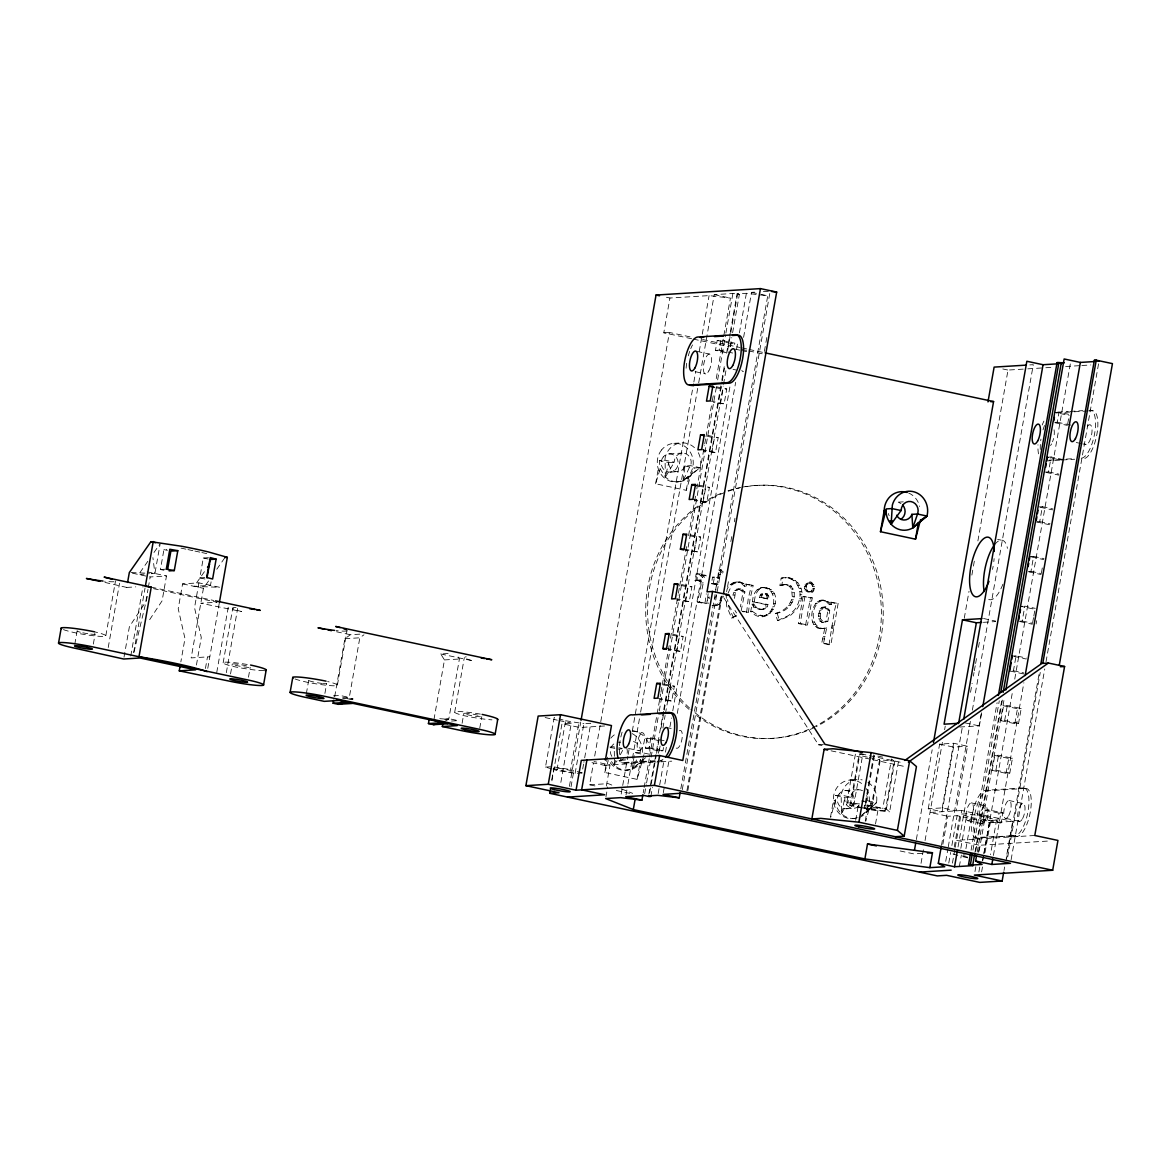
<?xml version="1.0" encoding="UTF-8"?>
<svg xmlns="http://www.w3.org/2000/svg" width="1171" height="1171" viewBox="0 0 1171 1171"><rect width="100%" height="100%" fill="white"/><g stroke="black" fill="none" stroke-linecap="round" stroke-linejoin="round"><path stroke-width="0.75" stroke-dasharray="5 3.75" d="M804.301 588.398C813.303 567.628 820.681 604.309 804.301 588.398L806.16 588.281L807.975 591.253L811.181 591.941M806.16 588.281L806.775 584.841L809.483 582.88M792.313 596.771L791.494 589.086L789.386 586.261L786.151 584.783L779.93 585.31L781.189 578.167C793.338 574.2 804.77 586.29 801.476 598.205A25.206 23.435 86.5 0 1 796.47 609.652L790.498 615.404L779.388 620.425L777.529 620.542L775.319 613.414C783.472 611.613 790.879 605.231 792.313 596.771L794.187 596.654L794.348 592.643L791.245 586.144L788.01 584.666L783.106 584.68M765.761 615.653L763.902 615.77C776.754 612.667 777.646 588.032 762.863 587.652C788.771 587.886 770.635 631.535 750.743 611.628L751.943 604.148L753.802 604.031C756.422 609.535 766.683 612.374 767.956 604.499L752.602 601.733C752.411 594.883 756.744 586.349 764.736 587.535M767.122 599.142L766.756 595.424L764.078 593.434L760.843 594.224L759.423 597.503L768.981 599.025L767.591 594.034L762.262 593.419M683.074 480.857L684.947 465.999L690.539 465.663L699.877 467.653L683.074 480.857L691.066 463.965A9.119 8.475 86.5 0 0 684.303 453.25A9.119 8.475 86.5 0 0 674.379 460.423L674.291 462.194L664.952 460.203L659.361 460.554L660.151 468.766L665.391 477.08A19.351 17.989 86.5 0 0 683.074 480.857L687.26 478.617L699.877 467.653L700.404 465.956A19.351 17.989 86.5 0 0 697.594 451.435M668.7 462.545L674.291 462.194L665.391 477.08L668.7 462.545L659.361 460.554M862.5 790.674A9.119 8.475 86.5 0 0 850.483 797.085L841.144 795.094L835.552 795.431L835.289 800.481L830.81 817.138M734.495 598.381L735.447 592.409L738.491 588.984L734.744 590.506L732.856 595.161L734.715 595.044M726.137 593.346L726.664 606.241L731.67 618.112L739.399 614.453M818.324 616.195L820.154 608.847L821.94 607.339L825.95 607.002L829.741 610.501L827.824 621.406L821.954 622.591L818.617 618.874L818.324 616.195L820.183 616.078L821.047 610.677L823.798 607.222L821.94 607.339M711.412 583.685L718.438 584.285L711.412 583.685L712.554 577.157L717.721 578.254L718.716 569.896L720.589 569.779L724.527 573M717.823 577.698L719.682 577.581L720.589 569.779M754.461 601.616C754.651 596.185 756.686 589.262 762.584 587.725L760.726 587.842M777.529 620.542L788.639 615.522L794.611 609.769A25.206 23.435 86.5 0 0 799.603 598.322C801.989 588.793 795.285 577.362 784.731 577.801L786.59 577.684M803.101 596.449L798.315 623.558L805.604 625.109L807.478 625.007L812.25 597.883L803.101 596.449L812.25 597.883M804.96 596.332L800.188 623.44L798.315 623.558M805.604 625.109L810.391 598M694.959 580.684L696.818 580.582L698.004 573.863L696.145 573.98L694.959 580.684L697.901 580.231L701.4 582.968L697.609 602.099L704.898 603.65L706.274 593.829M704.898 603.65L706.772 603.533L708.148 593.712M746.586 612.535L748.181 599.069L751.372 585.427L753.231 585.31L750.055 598.952L748.459 612.418L742.209 611.599M828.995 644.87L834.557 610.281L836.284 603.519L838.143 603.402L830.854 644.753L821.705 643.318L824.823 627.993L826.682 627.876L823.564 643.201L821.705 643.318M645.572 757.696L632.238 769.157L634.623 752.616L640.23 752.265L649.568 754.256A19.351 17.989 86.5 0 0 632.106 731.158M761.296 615.99L763.155 615.873L756.29 614.058L752.602 611.511L753.802 604.031M741.155 610.867L744.917 591.911L740.804 588.867L738.945 588.984L743.058 592.028L740.409 606.9M74.783 644.255L77.11 630.993M93.343 644.094L95.085 634.14M105.858 635.604L115.505 580.933M108.23 647.519L119.544 583.275M104.951 582.411L126.702 587.432L127.288 584.124M124.009 657.209L129.396 626.69L145.79 601.821L147.985 589.394M130.757 656.023L143.023 586.437M133.67 652.569L145.043 588.047M148.293 587.622L150.166 576.966L166.487 575.956L162.11 600.811L147.634 622.767M163.896 570.248L160.427 569.516L163.925 549.623L166.868 549.448M204.442 571.668L194.166 586.349L219.753 587.315L198.909 582.865L182.588 583.875L178.212 608.73L184.974 638.532L180.846 661.878M198.909 582.865L194.532 607.72L201.28 637.536L196.216 666.255M204.998 579.016L199.787 577.903L203.286 558.011L208.482 557.703M208.57 580.977L203.432 588.325L191.166 657.912L209.814 656.755M211.102 581.826L210.487 585.339L194.166 586.349M205.437 668.495L207.487 656.902M207.765 668.363L219.46 602.084M216.737 672.491L228.696 604.69M223.134 662.859L232.766 608.173M226.325 672.681L237.654 608.452M230.541 673.954L232.282 664.016M248.472 677.204L250.213 667.265M306.348 693.598L308.69 680.351M324.909 693.437L326.65 683.498A9.119 0.849 10 0 1 323.357 683.586M334.686 696.613L344.903 638.707L350.407 634.726L362.015 634.009M337.424 684.962L347.07 630.276M342.664 697.857L349.295 697.448L359.819 637.8L363.947 634.799M433.958 719.58L444.468 659.932L440.72 653.974L450.659 653.359M445.565 718.862L448.874 718.657L459.398 659.01L456.573 654.545M454.699 712.202L464.331 657.531M462.106 723.297L463.848 713.359M479.744 728.216L481.779 716.608M551.98 769.01L545.481 767.078L554.234 717.369L557.484 718.335M551.775 779.769L553.824 768.176M551.907 780.808L561.978 723.707L571.302 723.136L560.602 783.809M583.568 764.092L582.002 772.977L575.122 773.402L556.854 770.445L565.622 720.736L559.109 718.818M582.002 772.977L570.628 769.596L579.089 721.673M569.399 786.385L580.728 722.097M571.038 786.78L573.658 771.879A10.144 0.937 10 0 0 559.826 768.469A10.144 0.937 10 0 0 557.733 769.742A10.144 0.937 10 0 0 573.658 771.879M575.122 773.402L583.875 723.693L590.77 723.268L583.89 762.321M691.637 338.741L663.796 332.813L669.929 298.019L709.084 295.604L730.441 298.093L715.847 380.868M594.97 785.931L589.628 784.804L593.419 763.258M594.692 756.085L669.388 332.462L691.871 337.248M591.999 762.658L604.47 765.322L605.085 761.853M643.977 754.607L637.126 779.388L604.748 772.479L607.442 757.183M655.643 483.784L658.278 468.883L660.151 468.766L655.643 483.784L686.265 490.312L690.758 475.294L694.286 467.99L699.877 467.653M606.358 786.019L610.062 764.97L594.034 761.56M605.934 796.909L607.69 786.956M621.201 794.04L627.861 756.246M628.183 754.446L629.456 747.259M632.311 731.055L693.539 383.766M693.861 381.966L695.764 371.178M699.248 351.373L709.084 295.604M626.031 794.889L627.612 785.887M627.934 784.087L640.303 713.915M640.625 712.114L698.37 384.615M698.692 382.815L714.237 294.638L732.885 293.497L739.384 294.36L732.08 335.755M686.265 490.312L688.899 475.397L690.758 475.294L687.26 478.617M637.126 779.388L640.639 759.511A19.351 17.989 86.5 0 1 609.564 761.706M663.533 747.464L662.962 750.772L659.229 751.006L645.338 748.049L647.08 738.096L650.813 737.876L664.704 740.833M725.874 352.603L715.452 350.392L717.208 340.439L720.926 340.219L734.832 343.176L734.246 346.484M645.338 748.049L649.056 747.815L650.813 737.876M715.452 350.392L719.184 350.158L720.926 340.219M643.186 792.943L643.83 789.342M644.138 787.541L649.217 758.749M649.539 756.949L660.634 693.979M660.956 692.178L661.908 686.777M662.23 684.976L669.212 645.382M670.471 638.195L678.097 595M678.404 593.199L679.356 587.813M679.678 586.012L686.66 546.418M688.563 535.63L695.545 496.036M696.818 488.834L704.43 445.653M704.737 443.853L705.689 438.452M706.011 436.651L712.041 402.473M712.363 400.672L713.315 395.271M644.679 793.733L646.26 784.746M646.582 782.945L658.951 712.758M659.273 710.958L716.389 387.059M717.647 379.872L725.581 334.877M725.903 333.076L732.885 293.497M648.851 794.114L659.332 734.729M659.639 732.929L663.459 711.339M663.767 709.538L721.512 382.039M721.834 380.238L724.688 364.049M726.591 353.247L730.089 333.457M730.397 331.656L737.057 293.877L746.381 293.292L767.737 295.795L715.393 592.702M649.627 792.928L656.287 755.134M656.609 753.334L658.834 740.745M661.044 728.142L663.898 711.953M664.22 710.153L721.965 382.654M722.287 380.853L724.512 368.25M727.674 350.261L737.51 294.477M650.856 796.412L652.437 787.41M658.468 753.216L659.741 746.029M662.918 728.025L665.128 715.437M665.45 713.637L723.195 386.137M723.517 384.337L726.049 369.948M730.177 346.543L731.758 337.555M659.229 751.006L660.107 746.029M667.997 701.297L670.617 686.382L674.35 686.162L671.715 701.063L659.302 699.453M676.75 651.588L679.385 636.673L683.117 636.453L680.483 651.354L668.07 649.744M685.518 601.879L688.153 586.978L691.885 586.744L689.251 601.66L676.838 600.035M694.286 552.17L696.921 537.269L700.639 537.035L698.018 551.951L685.606 550.326M703.054 502.476L705.674 487.56L709.406 487.326L706.772 502.242L694.359 500.617M711.807 452.767L714.442 437.852L718.174 437.617L715.54 452.533L703.127 450.908M720.385 404.112L723.019 389.196L726.752 388.977L724.117 403.878L713.446 402.634M730.514 346.718L731.099 343.41L734.832 343.176M658.175 793.543L664.206 759.35M665.479 752.148L666.431 746.761M669.914 726.957L671.51 717.969M672.783 710.768L730.206 385.069M736.559 349.075L737.818 341.888M739.413 332.886L746.381 293.292M663.328 792.591L669.036 760.199M677.292 713.417L735.666 382.317M743.6 337.336L751.533 292.34L756.612 292.033M702.776 577.566L703.2 575.166L705.059 575.049L704.635 577.449L702.776 577.566L698.575 573.98L702.82 575.078L704.635 577.449M696.818 580.582L699.76 580.113L703.273 582.851L699.482 601.982L697.609 602.099M709.802 597.151L707.943 597.269L706.889 603.241L708.748 603.124M713.271 583.568L714.427 577.04L719.594 578.137L717.721 578.254M715.657 589.672L716.579 584.402M680.805 788.844L715.071 594.502M682.298 789.635L769.859 292.999M686.923 790.645L721.351 595.395M730.836 541.573L731.787 536.186M734.319 521.827L734.949 518.241M764.37 351.388L765.644 344.215M765.951 342.415L766.903 337.028M687.86 790.586L722.273 595.336L818.47 744.771L822.013 745.532M727.572 586.612L728.435 581.724M746.63 583.905L746.234 586.115L744.375 586.232L744.771 584.022L753.231 585.31M779.93 585.31L781.789 585.193L783.048 578.05L781.189 578.167M821.954 622.591L825.965 621.523L827.882 610.618L824.091 607.12L825.95 607.002M831.717 602.04L831.278 604.558L829.405 604.675L829.858 602.157L838.143 603.402M830.502 817.153L833.415 800.583L835.289 800.481A19.351 17.989 86.5 0 0 849.883 818.178A19.351 17.989 86.5 0 0 869.438 807.756L870.902 802.969L876.508 802.633A19.351 17.989 86.5 0 0 868.004 782.316M862.544 808.078L850.073 805.428L846.838 802.677L855.606 752.968M850.073 805.428L858.841 755.719M862.251 807.609L853.703 805.78L851.112 803.599L859.88 753.89L867.14 754.607M853.703 805.78L862.471 756.071L859.88 753.89M855.679 820.3L858.299 805.385M873.756 754.797L864.988 804.506L886.374 809.059L889.623 811.796L898.377 762.087M874.4 755.339L865.632 805.048L882.744 808.693L885.335 810.888L894.102 761.179L891.512 758.984L882.744 808.693M865.237 821.12L867.579 807.873L869.438 807.756L865.852 821.091M863.964 807.975L870.814 809.439L879.582 759.73L894.102 761.179M864.33 808.458L871.458 809.981L880.226 760.272M875.513 824.003L878.148 809.088M886.374 809.059L895.142 759.35M916.351 839.534L932.175 749.777M928.237 808.751L939.625 744.127L953.618 743.263L967.509 746.234L956.122 810.844L942.231 807.888L928.237 808.751L942.128 811.708L953.531 747.098L967.509 746.234M921.035 863.334L923.817 847.541M925.061 840.529L942.377 742.326M944.602 729.738L945.231 726.137M964.26 618.244L969.017 591.267M971.871 575.078L973.13 567.891M973.452 566.091L974.404 560.689M977.887 540.914L1008.011 370.065L1026.016 368.953M942.231 807.888L953.618 743.263M941.499 845.316L962.123 728.347M942.86 844.32L947.807 816.26L957.131 815.675L990.285 822.745L1012.652 821.354L1006.167 858.197M970.539 692.295L972.12 683.293M973.394 676.091L974.023 672.505M974.345 670.705L975.297 665.304M975.619 663.503L976.57 658.102M978.473 647.3L979.424 641.898M945.714 861.329L947.939 848.741M948.247 846.94L970.466 720.97M972.369 710.182L1033.29 364.693L1029.821 364.898M948.788 863.042L950.632 852.517M951.877 845.506L957.131 815.675M954.248 847.014L960.044 814.167L966.939 813.743L985.206 816.685L996.58 820.066L990.476 854.64M952.433 863.129L954.907 849.107M955.214 847.35L961.713 810.508L1012.652 821.354M959.722 727.045L979.044 725.859L981.254 713.256M958.024 846.97L981.825 712.012M960.835 848.331L966.939 813.743M959.327 866.628L961.376 855.035M965.929 848.668L971.418 817.548L960.044 814.167M971.096 850.234L997.107 702.673M972.955 850.117L999.287 700.77M974.96 852.415L1001.922 699.453M975.721 851.215L1002.376 700.068M977.214 852.005L1004.498 697.257M983.42 820.095L985.177 810.156L988.91 809.922L1002.8 812.879L1001.044 822.832L997.311 823.052L983.42 820.095L987.153 819.861L1001.044 822.832M992.188 770.386L994.808 755.471L998.541 755.251L1012.432 758.208L1009.812 773.123L1006.079 773.343L992.188 770.386L995.921 770.152L1009.812 773.123M1000.956 720.677L1003.576 705.776L1007.309 705.542L1021.2 708.499L1018.58 723.415L1014.847 723.649L1000.956 720.677L1004.674 720.458L1018.58 723.415M974.975 871.575L975.897 866.32M978.37 852.283L979.615 845.257L1048.835 840.998M979.102 851.273L985.206 816.685M987.153 819.861L988.91 809.922M995.921 770.152L998.541 755.251M1004.674 720.458L1007.309 705.542M1023.615 673.94L1009.709 670.968L1013.442 670.749L1016.077 655.833L1026.499 658.058M1018.477 621.274L1022.21 621.04L1024.845 606.124L1035.252 608.349M1028.489 571.477L1030.978 571.331L1033.598 556.415L1044.02 558.64M1037.257 521.783L1039.731 521.622L1042.366 506.706L1052.788 508.931M1044.766 472.147L1048.499 471.913L1051.134 456.997L1061.555 459.222M1054.778 422.365L1057.267 422.204L1059.023 412.265L1071.172 414.856M978.883 871.985L979.761 867.008M982.674 860.246L983.596 855.064M983.889 853.337L989.685 820.49L996.58 820.066M982.689 860.831L983.64 855.43M983.962 853.63L1012.52 691.68M1014.745 679.092L1070.587 362.395M981.62 871.868L983.157 863.086M985.016 852.561L990.285 822.745M997.311 823.052L999.068 813.113L1002.8 812.879M1006.079 773.343L1008.714 758.442L1012.432 758.208M1014.847 723.649L1017.467 708.733L1021.2 708.499M1032.661 622.577L1033.539 617.6M1033.832 615.946L1035.003 609.315L1021.112 606.358L1024.845 606.124M1041.429 572.868L1042.307 567.891M1067.718 423.741L1068.596 418.779M993.418 855.459L1023.878 682.722M1036.101 623.997L1036.686 620.689M1004.001 870.477L1004.616 866.979M1006.167 860.553L1039.321 672.505M1007.719 856.938L1040.258 672.447M1011.115 859.719L1044.752 668.978M1046.025 661.776L1098.691 363.069M642.498 759.394A19.351 17.989 86.5 0 1 614.555 765.395L615.58 760.491M841.495 813.757L844.891 797.422L850.483 797.085L841.495 813.757L841.144 795.094A19.351 17.989 86.5 0 1 862.163 779.886M133.933 652.335L147.912 593.99M721.512 596.273L719.023 603.021L714.149 605.817L719.521 604.397L723.385 596.156M775.319 613.414C784.263 612.682 792.606 605.641 794.187 596.654M759.423 597.503L761.296 597.386L762.702 594.107L765.936 593.331M604.748 772.479L608.291 760.491M726.635 591.721C727.381 582.104 740.701 578.24 746.234 586.115M728.011 593.229L732.021 584.622L738.037 581.885M716.593 594.824L714.5 598.996M751.943 604.148C754.563 609.652 764.809 612.492 766.097 604.617L767.956 604.499M807.683 592.058C813.172 593.053 814.621 584.095 809.278 582.997M632.238 769.157L636.585 759.95M863.525 808.312L867.155 800.642A9.119 8.475 86.5 0 0 865.837 793.792M611.423 761.589L614.555 765.395L617.015 760.843M620.279 754.783L623.558 748.723M831.278 604.558C811.474 584.929 801.623 636.029 826.682 627.876M823.184 600.357C810.083 602.406 809.424 628.622 824.003 628.549M147.839 561.29L138.588 574.507L144.033 574.171M154.001 552.478L160.178 543.666L154.909 573.497L151.293 573.717M216.796 569.238L225.008 557.484M639.937 763.594L645.953 757.754M866.862 811.957L876.508 802.633L867.155 800.642L862.968 800.891M861.841 815.236L876.508 802.633M731.67 618.112L737.525 614.57L734.978 610.442M443.985 721.848L448.405 719.316L438.027 718.555M822.144 628.666L824.823 627.993M781.789 585.193L784.965 584.563M763.404 291.608L768.483 291.301M663.796 332.813L669.388 332.462M1027.816 368.85L1044.034 367.84M1045.835 367.738L1053.036 367.284M1065.639 366.508L1080.043 365.63M1081.843 365.513L1090.845 364.957M1057.501 412.192L1068.289 411.519M1070.074 411.416L1082.663 410.64M1059.023 412.265L1055.291 412.499L1069.182 415.456M1056.227 412.909L1072.402 411.914M1074.188 411.797L1086.776 411.021M1088.576 410.904L1092.162 410.684A24.459 8.724 -78 0 1 1096.934 434.119A24.459 8.724 -78 0 1 1083.702 458.666M673.925 443.355L681.376 442.887M669.036 453.894L682.093 453.089M670.295 472.103L677.76 471.635M1051.134 456.997L1047.401 457.232L1061.292 460.188M676.604 481.954L678.477 481.837M1049.04 460.159L1074.202 458.608M1045.966 460.993L1060.341 460.101M1062.141 459.998L1074.715 459.222M755.427 485.482L757.286 485.365M903.28 501.847L896.752 502.242A9.119 8.475 86.5 0 1 900.967 503.589M1038.633 506.941L1042.366 506.706M160.427 569.516L166.297 569.15M199.787 577.903L206.711 577.479M126.702 587.432L135.763 586.876M700.961 575.195L702.82 575.078M718.365 574.434L720.238 574.317M1029.88 556.649L1033.598 556.415M712.554 577.157L714.427 577.04M696.467 580.216L699.76 580.113M699.76 581.138L701.619 581.021M701.4 582.968L703.273 582.851M788.098 578.167L789.957 578.05M733.997 582.338L735.856 582.236M736.178 582.002L740.394 582.119M713.827 583.948L715.701 583.831M791.186 579.147L793.045 579.03M716.184 584.314L718.043 584.197M731.992 583.26L733.851 583.143M738.52 582.236L743.57 583.539M793.836 580.699L795.709 580.582M730.162 584.739L732.021 584.622M796.075 582.807L797.934 582.704M786.151 584.783L788.01 584.666M806.087 583.7L807.961 583.582M810.83 583.67L812.689 583.553M804.916 584.944L806.775 584.841M797.875 585.485L799.749 585.383M765.219 587.93L767.093 587.813M789.386 586.261L791.245 586.144M812.001 584.958L813.874 584.841M758.808 588.515L760.667 588.413M734.744 590.506L736.603 590.404M741.243 590.111L743.117 589.994M767.576 588.706L769.435 588.589M804.301 586.598L806.16 586.481M757.11 589.686L758.969 589.569M812.674 586.612L814.533 586.495M769.567 589.935L771.426 589.833M733.588 592.526L735.447 592.409M799.12 588.398L800.979 588.281M743.058 592.028L744.917 591.911M791.494 589.086L793.367 588.969M812.674 588.384L814.548 588.281M771.191 591.648L773.05 591.531M804.945 590.067L806.804 589.95M812.059 590.052L813.918 589.935M799.808 591.516L801.681 591.399M760.843 594.224L762.702 594.107M806.102 591.37L807.975 591.253M765.717 594.136L767.591 594.034M772.465 593.814L774.324 593.712M810.859 591.326L812.718 591.209M792.489 592.76L794.348 592.643M759.979 595.541L761.838 595.424M766.756 595.424L768.63 595.307M799.983 594.824L801.842 594.707M767.225 597.137L769.084 597.02M719.023 603.021L720.882 602.904M799.603 598.322L801.476 598.205M717.647 604.514L719.521 604.397M791.523 599.845L793.382 599.728M712.012 605.612L716.008 605.7M716.023 605.451L717.896 605.334M809.571 601.25L811.444 601.133M773.46 603.753L775.319 603.636M790.235 602.699L792.094 602.597M819.246 600.855L821.105 600.738M821.31 600.474L825.423 600.562M817.329 601.806L819.188 601.689M823.564 600.679L828.541 601.967M815.587 603.328L817.446 603.211M755.163 607.529L757.022 607.412M788.464 605.363L790.323 605.246M765.249 607.061L767.107 606.959M772.699 606.812L774.573 606.695M757.081 608.788L758.94 608.686M763.697 608.774L765.556 608.657M759.101 609.505L760.96 609.403M761.589 609.608L763.463 609.505M771.601 609.476L773.475 609.359M750.743 611.628L752.602 611.511M770.152 611.73L772.011 611.628M820.154 608.847L822.013 608.73M826.302 608.422L828.175 608.305M344.903 638.707L359.819 637.8M827.121 609.403L828.98 609.286M768.352 613.589L770.211 613.487M819.188 610.794L821.047 610.677M827.882 610.618L829.741 610.501M766.244 614.965L768.117 614.848M758.427 615.639L760.301 615.522M818.529 613.297L820.403 613.18M818.617 618.874L820.49 618.756L823.828 622.474L825.848 622.299M819.861 621.347L821.72 621.23M812.586 622.064L814.445 621.947M825.965 621.523L827.824 621.406M813.801 624.509L815.66 624.392M815.382 626.397L817.241 626.28M831.849 625.973L833.708 625.856M817.314 627.744L819.173 627.627M831.644 627.275L833.518 627.158M819.598 628.549L821.457 628.432M831.454 628.578L833.313 628.461M983.391 622.328L995.687 621.581M444.468 659.932L459.398 659.01M823.286 636.687L825.145 636.57M822.832 638.956L824.691 638.839M333.413 695.881L340.044 695.472L349.295 697.448M1012.344 656.067L1016.077 655.833M342.708 698.209L353.071 698.97L347.802 699.292M444.878 719.521L448.405 719.316L444.921 719.272M451.508 721.043L458.139 720.633L448.874 718.657M604.602 725.976L579.777 727.498L561.978 723.707M610.018 746.981L614.204 746.732L614.394 756.905M771.66 738.403L773.519 738.286M617.951 749.059L622.152 748.811M818.47 744.771L823.359 744.463M619.474 760.403L626.924 759.935A9.119 8.475 86.5 0 1 624.714 759.789M545.481 767.078L552.361 766.654L570.628 769.596M604.47 765.322L659.053 761.94M660.868 761.838L671.759 761.165M625.768 770.255L627.641 770.137M589.628 784.804L608.276 783.648L614.79 786.239M850.014 780.018L857.479 779.549M845.14 790.557L858.197 789.752M1023.249 787.937L985.499 790.293A24.459 8.724 -78 0 0 971.798 817.973A24.459 8.724 -78 0 0 979.512 837.309L1014.92 835.743A24.459 8.724 -78 0 0 1029.704 815.001A24.459 8.724 -78 0 0 1025.562 788.434L1023.249 787.937A24.459 8.724 -78 0 1 1027.391 814.504A24.459 8.724 -78 0 1 1012.593 835.245M1025.562 788.434L987.812 790.791A24.459 8.724 -78 0 0 974.111 818.456A24.459 8.724 -78 0 0 981.825 837.807L1014.92 835.743M846.399 808.766L853.864 808.312M961.713 810.508L930.008 812.454L947.807 816.26M852.708 818.617L854.567 818.5M1034.783 835.494L956.458 840.324L979.615 845.257M922.294 853.366L913.819 853.893L897.791 850.468M655.013 760.726L623.982 762.482A24.459 8.724 -78 0 1 619.635 761.179M655.497 761.311L626.295 762.965A24.459 8.724 -78 0 1 620.469 758.676M657.326 761.209L662.801 760.901A24.459 8.724 -78 0 0 665.274 759.935M736.632 589.086L740.804 588.867M696.145 573.98L700.448 573.863M807.624 582.982L811.152 582.88M347.846 698.911L353.071 698.97M131.152 572.59L149.434 573.292M151.264 573.351L154.909 573.497L152.903 557.601M846.838 802.677L859.543 803.95M851.112 803.599L858.372 804.316M870.814 809.439L885.335 810.888M871.458 809.981L889.623 811.796M565.622 720.736L583.875 723.693M971.418 817.548L989.685 820.49M967.729 857.845L959.532 855.869M751.533 292.34L759.642 294.067M761.252 294.419L767.737 295.795M737.057 293.877L739.384 294.36M714.237 294.638L730.441 298.093M666.46 297.273L669.929 298.019M1002.8 368.953L1008.011 370.065M1092.162 410.684L1089.85 410.187A24.459 8.724 -78 0 1 1094.622 433.621A24.459 8.724 -78 0 1 1081.389 458.168M717.208 340.439L731.099 343.41M702.585 339.531L740.072 347.524M741.858 347.904L747.215 349.046M749.001 349.426L763.287 352.471M693.422 339.122L729.123 346.733M741.624 349.397L746.981 350.539M748.767 350.919L764.824 354.345M734.817 349.09L740.028 350.202M741.755 350.568L746.966 351.681A10.144 3.615 -78 0 0 744.873 353.13M719.184 350.158L733.075 353.115M1057.267 422.204L1071.158 425.175M1055.276 422.804L1067.425 425.395M696.994 351.402L709.231 354.008M733.046 369.363L736.515 370.109M1076.251 442.506L1081.214 443.575M1082.868 443.926L1086.176 444.629M695.135 371.661L705.718 373.915M716.33 386.752L726.752 388.977M716.081 387.718L723.019 389.196M1048.499 471.913L1058.921 474.138M1046.508 472.513L1058.672 475.104M710.226 400.921L724.117 403.878M707.752 435.392L718.174 437.617M707.489 436.373L714.442 437.852M1040.375 507.306L1052.539 509.897M701.649 449.576L715.54 452.533M1039.731 521.622L1050.153 523.847M1036.013 521.856L1049.904 524.813M684.947 465.999L694.286 467.99M997.619 539.377L1001.088 540.124M698.985 485.101L709.406 487.326M698.736 486.082L705.674 487.56M1031.607 557.015L1043.771 559.606M692.881 499.285L706.772 502.242M1030.978 571.331L1041.4 573.556M1028.987 571.931L1041.136 574.522M690.217 534.81L700.639 537.035M689.968 535.791L696.921 537.269M684.127 548.979L698.018 551.951M1022.21 621.04L1032.632 623.265M1020.219 621.64L1032.368 624.231M983.552 618.508L995.701 621.098M703.2 575.166L706.435 575.854M744.771 584.022L751.372 585.427M829.858 602.157L836.284 603.519M761.296 597.386L768.981 599.025M681.463 584.519L691.885 586.744M681.2 585.485L688.153 586.978M1014.086 656.433L1026.235 659.024M752.602 601.733L766.097 604.617M699.482 601.982L706.772 603.533M742.619 611.174L748.459 612.418M800.188 623.44L807.478 625.007M675.36 598.688L689.251 601.66M1013.442 670.749L1023.864 672.959M823.564 643.201L830.854 644.753M672.696 634.228L683.117 636.453M672.432 635.194L679.385 636.673M1003.576 705.776L1017.467 708.733M666.592 648.397L680.483 651.354M181.007 548.116L186.218 549.228M187.96 549.594L193.171 550.707M194.913 551.073L200.124 552.185M201.851 552.551L207.062 553.663M163.925 549.623L167.394 550.37M203.286 558.011L208.497 559.123M965.138 722.888L979.044 725.859M147.195 571.843L166.487 575.956M663.928 683.937L674.35 686.162M663.679 684.903L670.617 686.382M994.808 755.471L1008.714 758.442M939.625 744.127L953.531 747.098M132.425 573.19L150.166 576.966M182.588 583.875L203.432 588.325M151.249 587.154L213.766 600.489M153.445 588.647L217.118 602.231L200.797 603.226L241.563 611.54A26.977 2.488 10 0 1 237.201 607.486M657.824 698.106L671.715 701.063M336.516 631.769L350.407 634.726M440.72 653.974L473.143 660.883A26.977 2.488 10 0 1 466.248 656.858M877.826 756.071L882.963 757.169M861.036 753.846L901.831 762.541M862.471 756.071L867.594 757.169M869.306 757.535L879.582 759.73M831.059 750.816L871.004 759.335M872.746 759.701L905.739 766.742M666.299 727.469L671.51 728.582M1009.007 800.51L1022.912 803.482M632.428 730.616L642.85 732.841A9.119 3.25 -78 0 1 642.572 746.996A9.119 3.25 -78 0 1 637.156 745.385A9.119 3.25 -78 0 1 642.85 732.841M971.271 802.867L985.162 805.824M647.08 738.096L659.244 740.687M985.177 810.156L999.068 813.113M545.144 717.56L557.352 720.165M559.094 720.531L571.302 723.136M1005.86 818.412L1019.751 821.369M649.056 747.815L662.962 750.772M968.11 820.769L982.001 823.725M628.446 748.415L638.868 750.64M618.874 747.727L621.991 748.386M610.164 747.405L614.848 748.401M640.859 753.948L634.623 752.616A9.119 8.475 86.5 0 1 633.935 754.871M835.552 795.431L844.891 797.422A9.119 8.475 86.5 0 0 858.006 806.79M861.563 800.979L870.902 802.969M1014.789 835.918L1017.101 836.416M621.625 762.643L623.938 763.141M977.038 838.275L979.351 838.773M616.341 790.498L630.598 793.528M953.033 853.937L957.907 855.386M553.605 769.479L556.854 770.445M621.289 788.83L632.691 793.367M718.716 569.896L723.971 574.185M707.943 597.269L709.524 598.571M826.682 602.084L829.405 604.675M741.697 583.656L744.375 586.232M733.529 617.995L728.538 606.124L727.586 599.567M777.193 613.311L779.388 620.425M820.183 616.078L820.49 618.756M665.391 477.08L665.04 458.432A19.351 17.989 86.5 0 1 694.462 447.644M614.424 758.603L614.555 765.395M679.268 730.792A9.119 3.25 -78 0 1 681.961 739.179A9.119 3.25 -78 0 1 676.223 748.079M743.468 371.588A10.144 3.615 -78 0 1 741.829 370.373M742.37 487.107A126.731 117.803 86.5 0 1 878.426 641.225A126.731 117.803 86.5 0 1 694.198 713.695M688.987 709.333A126.731 117.803 86.5 0 1 647.504 588.706A126.731 117.803 86.5 0 1 724.893 491.893M728.011 490.81A126.731 117.803 86.5 0 1 740.76 487.429M611.818 756.364A9.119 8.475 86.5 0 1 614.058 743.717M618.2 742.194A9.119 8.475 86.5 0 1 620.41 742.355M626.836 748.371A9.119 8.475 86.5 0 1 626.47 755.339M623.616 758.881A9.119 8.475 86.5 0 1 617.249 760.242M889.184 515.723A9.119 8.475 86.5 0 1 888.379 513.498M994.106 558.596A30.417 10.846 -78 0 1 993.813 561.626M993.125 566.296A30.417 10.846 -78 0 1 992.51 569.413M994.794 544.456A30.417 10.846 -78 0 1 1007.455 548.365M1002.888 584.256A30.417 10.846 -78 0 1 987.856 598.923M848.024 818.295A19.351 17.989 86.5 0 1 835.157 790.762A19.351 17.989 86.5 0 1 863.1 784.775M866.233 788.566A19.351 17.989 86.5 0 1 861.505 815.397M857.304 817.636A19.351 17.989 86.5 0 1 849.561 818.544M908.637 493.02A19.351 17.989 86.5 0 1 919.659 506.487M610.794 738.198A19.351 17.989 86.5 0 1 614.292 734.876M632.238 733.602A19.351 17.989 86.5 0 1 642.337 753.055M1038.516 453.865A24.459 8.724 -78 0 1 1037.989 444.746M1042.205 425A24.459 8.724 -78 0 1 1043.903 421.106M864.315 805.677A10.144 0.937 10 0 1 878.221 808.971A10.144 0.937 10 0 1 864.491 807.478M859.031 805.999A10.144 0.937 10 0 1 858.958 805.267M814.738 727.352A126.731 117.803 86.5 0 1 690.846 709.216M689.587 708.074A126.731 117.803 86.5 0 1 649.378 588.603A126.731 117.803 86.5 0 1 725.2 492.347M728.303 491.22A126.731 117.803 86.5 0 1 739.399 488.014M745.854 486.712A126.731 117.803 86.5 0 1 877.752 574.712A126.731 117.803 86.5 0 1 816.231 726.62M1054.076 429.801A10.144 3.615 -78 0 1 1052.553 441.774M1051.587 443.882A10.144 3.615 -78 0 1 1050.533 445.507M686.104 368.236A24.459 8.724 -78 0 1 686.894 362.059M688.299 355.823A24.459 8.724 -78 0 1 689.69 351.373M690.758 348.636A24.459 8.724 -78 0 1 692.529 344.933M633.467 741.55A9.119 8.475 86.5 0 1 640.23 752.265M1040.287 449.474A24.459 8.724 -78 0 1 1040.931 439.125M1043.024 429.83A24.459 8.724 -78 0 1 1044.517 425.497M684.772 466.57A9.119 8.475 86.5 0 1 668.67 463.145M1087.596 426.171A10.144 3.615 -78 0 1 1091.665 434.441A10.144 3.615 -78 0 1 1084.551 443.414M619.576 754.373A24.459 8.724 -78 0 1 622.562 730.675M662.962 759.452A24.459 8.724 -78 0 1 660.488 760.403M967.568 857.113A10.144 0.937 10 0 1 965.138 855.05M322.435 683.483A9.119 0.849 10 0 1 314.838 682.239L313.799 682.02A9.119 0.849 10 0 1 308.954 680.614M295.019 678.96A25.352 2.342 10 0 0 308.339 682.503A25.952 2.401 10 0 0 335.506 685.782A25.952 2.401 10 0 0 327.602 681.522M480.373 716.769A9.119 0.849 10 0 1 467.2 714.676A9.119 0.849 10 0 1 466.439 713.271A9.119 0.849 10 0 1 479.773 715.657M480.344 714.105A26.977 2.488 10 0 0 456.295 711.558A26.977 2.488 10 0 0 463.496 715.569A25.352 2.342 10 0 0 491.966 719.858M346.923 630.803A25.952 2.401 10 0 1 336.209 630.598M263.782 670.602A25.352 2.342 10 0 1 231.931 666.211A26.977 2.488 10 0 1 225.037 662.186A26.977 2.488 10 0 1 250.579 665.055M94.47 633.731A9.119 0.849 10 0 1 88.835 633.862M87.737 633.701A9.119 0.849 10 0 1 83.273 632.896L82.233 632.662A9.119 0.849 10 0 1 81.238 632.442M80.331 632.223A9.119 0.849 10 0 1 77.198 630.906M248.808 667.426A9.119 0.849 10 0 1 235.342 665.245A9.119 0.849 10 0 1 235.415 663.972A9.119 0.849 10 0 1 248.867 666.519M63.454 629.617A25.352 2.342 10 0 0 76.774 633.145A25.952 2.401 10 0 0 104.292 636.409A25.952 2.401 10 0 0 94.47 631.798M113.938 581.738A25.952 2.401 10 0 1 104.643 581.24M1008.699 815.645A9.119 3.25 -78 0 0 1009.826 800.759A9.119 3.25 -78 0 0 1003.781 811.971A9.119 3.25 -78 0 0 1008.699 815.645M1022.59 818.602A9.119 3.25 -78 0 0 1023.717 803.73A9.119 3.25 -78 0 0 1017.672 814.943A9.119 3.25 -78 0 0 1022.59 818.602M663.24 456.983A9.119 8.475 86.5 0 0 668.085 471.942A9.119 8.475 86.5 0 0 677.672 460.057A9.119 8.475 86.5 0 0 663.24 456.983M839.344 793.645A9.119 8.475 86.5 0 0 844.189 808.605A9.119 8.475 86.5 0 0 853.776 796.734A9.119 8.475 86.5 0 0 839.344 793.645M661.63 449.898A19.351 17.989 86.5 0 0 671.92 481.632A19.351 17.989 86.5 0 0 692.251 456.427A19.351 17.989 86.5 0 0 661.63 449.898M708.879 370.841A10.144 3.615 -78 0 0 710.138 354.301A10.144 3.615 -78 0 0 703.42 366.757A10.144 3.615 -78 0 0 708.879 370.841M984.84 820.959A9.119 3.25 -78 0 0 985.967 806.087A9.119 3.25 -78 0 0 979.937 817.299A9.119 3.25 -78 0 0 984.84 820.959M970.949 818.002A9.119 3.25 -78 0 0 972.076 803.116A9.119 3.25 -78 0 0 966.031 814.328A9.119 3.25 -78 0 0 970.949 818.002"/><path stroke-width="1.5" d="M58.565 642.967L61.199 628.051M127.58 582.47L129.337 572.531L150.913 541.69L181.886 546.301A61.668 5.694 10 0 1 208.584 551.995L227.335 557.337L219.46 602.084M153.24 541.558L145.35 586.29L151.249 587.154L138.983 656.755L140.066 656.916A61.668 5.694 10 0 1 203.505 670.427L207.179 671.671M167.658 569.34L170.878 551.102L177.802 550.677L174.289 570.57L169.092 570.877M179.265 670.851L195.586 669.841L140.008 658L123.702 659.01L74.154 648.061A25.352 2.342 10 0 1 60.321 642.542A25.352 2.342 10 0 1 92.802 646.904L247.945 679.97A25.352 2.342 10 0 1 261.777 685.489A25.352 2.342 10 0 1 229.296 681.127L179.265 670.851L180.217 665.465M207.033 577.727L210.238 559.504L216.123 559.138L212.61 579.016L206.711 577.479L210.224 557.586L216.123 559.138M263.534 685.064L266.154 670.149M290.13 692.324L292.765 677.409M337.233 699.658L352.295 703.449L338.214 704.313L333.12 703.229L333.647 700.243M430.899 719.55L447.615 723.78L433.548 724.659L428.44 723.561L429.23 719.096M442.345 726.532L457.261 725.61L339.166 700.434L324.235 701.356L305.719 697.404A25.352 2.342 10 0 1 291.886 691.9A25.352 2.342 10 0 1 324.367 696.262L479.51 729.328A25.352 2.342 10 0 1 493.342 734.832A25.352 2.342 10 0 1 460.862 730.47L442.345 726.532L442.931 723.21M495.099 734.422L497.719 719.506M550.341 789.737L549.711 793.294L559.035 792.723L525.896 785.668L538.162 716.067L560.543 714.691L611.482 725.552L605.392 760.125M525.896 785.668L548.262 784.277L560.543 714.691M581.05 720.297L656.038 295.048L760.462 288.608L776.68 292.062L723.532 593.477M548.262 784.277L576.059 790.205L581.314 760.374L659.639 755.544L682.795 760.477L712.597 591.472L728.801 594.927L824.999 744.375L862.237 752.309M586.905 760.038L581.65 789.854L604.807 794.787L567.511 797.1M941.177 847.116L938.322 863.305L944.763 866.73L929.847 867.652L864.886 858.928L633.306 809.585L635.063 799.632M656.726 683.425L654.091 698.34L657.824 698.106L660.459 683.191L656.726 683.425L660.195 684.171M662.859 648.632L665.494 633.716L669.226 633.482L666.592 648.397L662.859 648.632L666.328 649.363M674.262 584.007L671.627 598.923L675.36 598.688L677.98 583.787L674.262 584.007L677.731 584.753M680.395 549.214L683.015 534.298L686.748 534.078L684.127 548.979L680.395 549.214L683.864 549.96M691.783 484.589L689.148 499.505L692.881 499.285L695.515 484.37L691.783 484.589L696.994 485.702M700.551 434.895L697.916 449.796L701.649 449.576L704.283 434.661L700.551 434.895L704.02 435.627M709.128 386.24L706.494 401.155L710.226 400.921L712.861 386.006L709.128 386.24L714.339 387.352M633.306 809.585L605.641 798.563L620.571 797.641L641.913 800.144L642.879 794.743M576.059 790.205L654.384 785.375L659.639 755.544M760.462 288.608L707.006 591.823L712.597 591.472M641.913 800.144L625.709 796.69L644.357 795.533L648.997 796.529L650.856 796.412L648.544 795.914L657.868 795.343L679.224 797.846L680.175 792.445M824.121 749.338L811.854 818.924L820.827 818.383L858.899 822.188L897.396 830.4L904.188 836.138L916.454 766.551L909.662 760.813L871.165 752.602L833.093 748.781L824.121 749.338L827.59 750.084M920.465 519.895L915.502 539.172L880.475 531.707L884.207 510.527L886.066 510.41A19.351 17.989 86.5 0 0 894.805 527.404A19.351 17.989 86.5 0 0 912.795 527.901L926.964 516.045A19.351 17.989 86.5 0 0 914.61 492.01A19.351 17.989 86.5 0 0 892.361 505.067L891.131 524.227L901.172 510.322A9.119 8.475 86.5 0 1 910.906 501.554A9.119 8.475 86.5 0 1 917.815 513.147L912.795 527.901L926.964 516.045L917.464 514.025L911.872 514.362L911.345 515.664A9.119 8.475 86.5 0 1 896.649 515.255M858.899 822.188L871.165 752.602M915.502 539.172L918.269 523.481M864.886 858.928L867.506 844.013L932.467 852.737L929.847 867.652M897.396 830.4L909.662 760.813M987.987 401.902L994.12 367.109L1026.352 365.118M914.449 850.307L915.722 843.12M933.448 742.604L993.579 401.551L765.073 352.852M981.796 618.61L962.474 619.81L944.075 724.19L958.112 723.327M958.595 723.546L976.365 622.767L981.635 622.445M963.704 719.36L1026.85 361.268L1043.054 364.723L1058.321 363.786M938.322 863.305L954.541 866.76L957.395 850.57M982.776 706.611L1043.054 364.723M954.541 866.76L973.189 865.618L968.549 864.622L970.452 853.835M998.38 695.486L1057.076 362.586L1064.366 362.776M968.549 864.622L970.422 864.505L972.325 853.718M1000.883 691.768L1058.935 362.468M970.422 864.505L972.735 865.003L974.638 854.215M1003.196 692.266L1061.263 362.966M972.735 865.003L982.059 864.432L975.619 861.007L976.57 855.606M1005.772 690.056L1064.146 358.97L1080.365 362.425L1093.919 361.59M1009.709 670.968L1011.173 662.684M1011.759 659.375L1012.344 656.067M1018.77 619.605L1019.356 616.297M1019.941 612.989L1020.527 609.667M1028.123 566.588L1028.709 563.28M1029.294 559.958L1029.88 556.649M1036.306 520.202L1036.891 516.879M1037.462 513.571L1038.048 510.249M1045.644 467.17L1046.23 463.862M1046.815 460.554L1047.401 457.232M1053.827 420.784L1054.412 417.462M975.619 861.007L991.837 864.461L992.788 859.06M1025.152 675.521L1080.365 362.425M549.711 793.294L937.298 875.908L946.622 875.323L979.761 882.392L1002.142 881.016L1003.693 872.234M1040.917 663.503L1094.373 360.287L1096.246 360.17L1112.45 363.625L1059.301 665.04M1042.775 663.386L1096.246 360.17M904.817 760.433L1041.839 663.445L1048.367 663.035L1064.585 666.489L1034.783 835.494L1057.94 840.427L1052.685 870.258L974.345 875.088L1002.142 881.016M880.475 531.707L886.286 508.917L891.878 508.565L901.202 510.556M892.243 520.89L891.131 524.227L890.048 520.817M207.53 567.262L209.58 564.32M916.571 524.93L918.518 522.31M908.359 762.131L1048.367 663.035M920.992 520.012L926.964 516.045M341.522 703.127L338.214 704.313L347.202 702.366L333.12 703.229M433.548 724.659L442.521 722.697L428.44 723.561M641.606 714.939L650.329 714.339M659.053 713.754L671.261 712.934A24.459 8.724 -78 0 1 676.823 730.177A24.459 8.724 -78 0 1 667.865 757.417M776.68 292.062L771.718 291.52M700.126 337.511L703.712 337.292M714.5 336.619L723.488 336.062M732.475 335.506L737.862 335.184A24.459 8.724 -78 0 1 742.634 358.619A24.459 8.724 -78 0 1 729.401 383.151L691.666 385.479A24.459 8.724 -78 0 1 689.485 384.805M990.783 401.726L993.579 401.551M225.008 557.484L227.335 557.337M726.005 595.102L728.801 594.927M1060.384 666.753L1064.585 666.489M895.215 836.694L904.188 836.138M927.388 853.059L932.467 852.737M991.837 864.461L1010.485 863.32L687.216 794.158L681.654 793.235L663.006 794.392L679.224 797.846M919.498 872.102L951.189 870.155M177.802 550.677L169.81 549.272L166.297 569.15L174.289 570.57M94.47 631.798L92.45 631.389A25.352 2.342 10 0 0 61.551 628.71M326.036 681.156L324.016 680.732A25.352 2.342 10 0 0 293.116 678.068M1094.373 360.287L1099.013 361.268M1057.076 362.586L1061.702 363.566M656.038 295.048L659.507 295.795M683.015 534.298L686.499 535.045M962.474 619.81L976.365 622.767M665.494 633.716L668.963 634.462M150.913 541.69L155.538 542.685M151.249 587.154L104.117 577.127A25.952 2.401 10 0 1 111.992 579.279M215.552 600.869L260.225 610.384A26.977 2.488 10 0 0 256.61 609.769M99.886 581.343L86.42 578.474A25.952 2.401 10 0 0 103.033 581.065M324.718 629.251L317.985 627.817A25.952 2.401 10 0 0 334.599 630.408M328.085 629.969L331.466 630.686M654.384 785.375L1052.685 870.258M867.506 844.013L876.42 845.916M911.872 514.362L912.795 527.901M902.709 505.082A9.119 8.475 86.5 0 1 900.719 519.382M988.997 581.299A30.417 10.846 -78 0 1 970.715 590.272A30.417 10.846 -78 0 1 978.766 544.574A30.417 10.846 -78 0 1 994.252 551.468M984.196 591.516A30.417 10.846 -78 0 1 993.989 545.525M884.427 513.893A19.351 17.989 86.5 0 1 907.144 492.464M618.142 758.193A24.459 8.724 -78 0 1 620.249 730.177A24.459 8.724 -78 0 1 632.311 714.91L668.948 712.436A24.459 8.724 -78 0 1 674.511 729.679A24.459 8.724 -78 0 1 665.552 756.92M482.145 714.412A25.352 2.342 10 0 1 497.309 719.726M481.193 658.058A26.977 2.488 10 0 1 484.633 658.556M486.404 658.834A26.977 2.488 10 0 1 491.791 659.741L335.682 626.47A25.952 2.401 10 0 1 340.088 627.597M343.557 628.637A25.952 2.401 10 0 1 345.928 629.544M250.579 665.055A25.352 2.342 10 0 1 264.953 670.529M249.628 608.7A26.977 2.488 10 0 1 254.824 609.476M735.549 334.686L697.814 337.014A24.459 8.724 -78 0 0 684.581 361.561A24.459 8.724 -78 0 0 689.353 384.996L727.089 382.668A24.459 8.724 -78 0 0 740.321 358.121A24.459 8.724 -78 0 0 735.549 334.686M87.342 647.387L86.303 647.168A9.119 0.849 10 0 0 75.134 645.704A9.119 0.849 10 0 0 79.599 647.578L80.653 647.797A9.119 0.849 10 0 0 91.806 649.261A9.119 0.849 10 0 0 87.342 647.387M318.907 696.745L317.868 696.511A9.119 0.849 10 0 0 306.7 695.062A9.119 0.849 10 0 0 311.164 696.935L312.218 697.155A9.119 0.849 10 0 0 323.372 698.619A9.119 0.849 10 0 0 318.907 696.745M665.977 742.604A9.119 3.25 -78 0 0 667.104 727.733A9.119 3.25 -78 0 0 661.059 738.945A9.119 3.25 -78 0 0 665.977 742.604M732.724 365.542A10.144 3.615 -78 0 0 733.983 349.002A10.144 3.615 -78 0 0 727.264 361.473A10.144 3.615 -78 0 0 732.724 365.542M694.974 367.87A10.144 3.615 -78 0 0 696.247 351.329A10.144 3.615 -78 0 0 689.514 363.8A10.144 3.615 -78 0 0 694.974 367.87M961.786 876.479A10.144 0.937 10 0 0 977.712 878.616A10.144 0.937 10 0 0 963.879 875.205A10.144 0.937 10 0 0 961.786 876.479M628.681 744.039A9.119 3.25 -78 0 0 628.959 729.87A9.119 3.25 -78 0 0 623.265 742.414A9.119 3.25 -78 0 0 628.681 744.039M858.709 826.828A10.144 0.937 10 0 0 874.635 828.966A10.144 0.937 10 0 0 860.802 825.57A10.144 0.937 10 0 0 858.709 826.828M1075.446 438.583A10.144 3.615 -78 0 0 1076.705 422.043A10.144 3.615 -78 0 0 1069.987 434.514A10.144 3.615 -78 0 0 1075.446 438.583M1037.696 440.911A10.144 3.615 -78 0 0 1038.955 424.37A10.144 3.615 -78 0 0 1032.237 436.842A10.144 3.615 -78 0 0 1037.696 440.911M554.234 789.62A10.144 0.937 10 0 0 570.16 791.757A10.144 0.937 10 0 0 556.313 788.346A10.144 0.937 10 0 0 554.234 789.62M465.18 729.738A9.119 0.849 10 0 0 479.159 731.524A9.119 0.849 10 0 0 466.248 728.435A9.119 0.849 10 0 0 465.18 729.738M233.6 680.38A9.119 0.849 10 0 0 247.593 682.181A9.119 0.849 10 0 0 234.668 679.092A9.119 0.849 10 0 0 233.6 680.38"/></g></svg>
